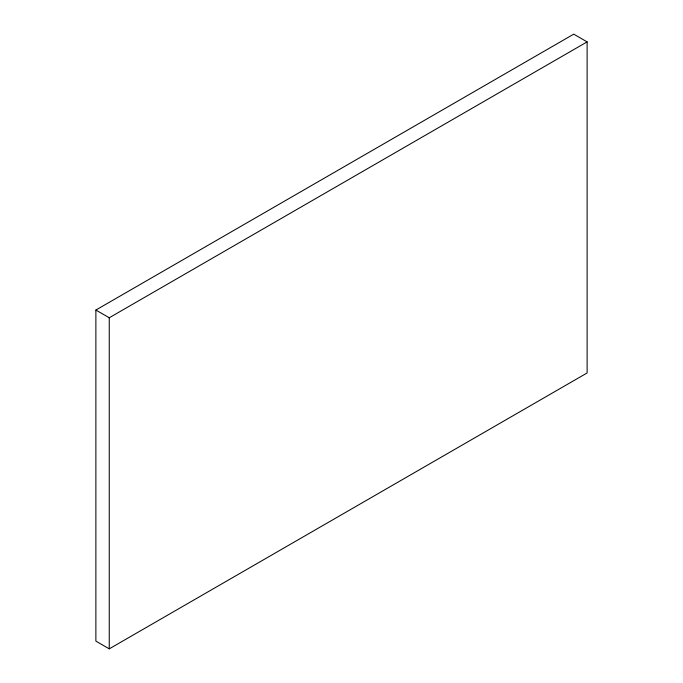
<?xml version="1.0" encoding="UTF-8"?>
<svg xmlns="http://www.w3.org/2000/svg" width="683" height="683" viewBox="0 0 683 683"><rect width="100%" height="100%" fill="white"/><g stroke="black" fill="none" stroke-linecap="round" stroke-linejoin="round"><path stroke-width="1.02" d="M95.876 310.048L573.746 34.15L587.124 41.876L587.124 372.952L109.254 648.85L95.876 641.124L95.876 310.048L109.254 317.774L587.124 41.876M109.254 317.774L109.254 648.85"/></g></svg>
